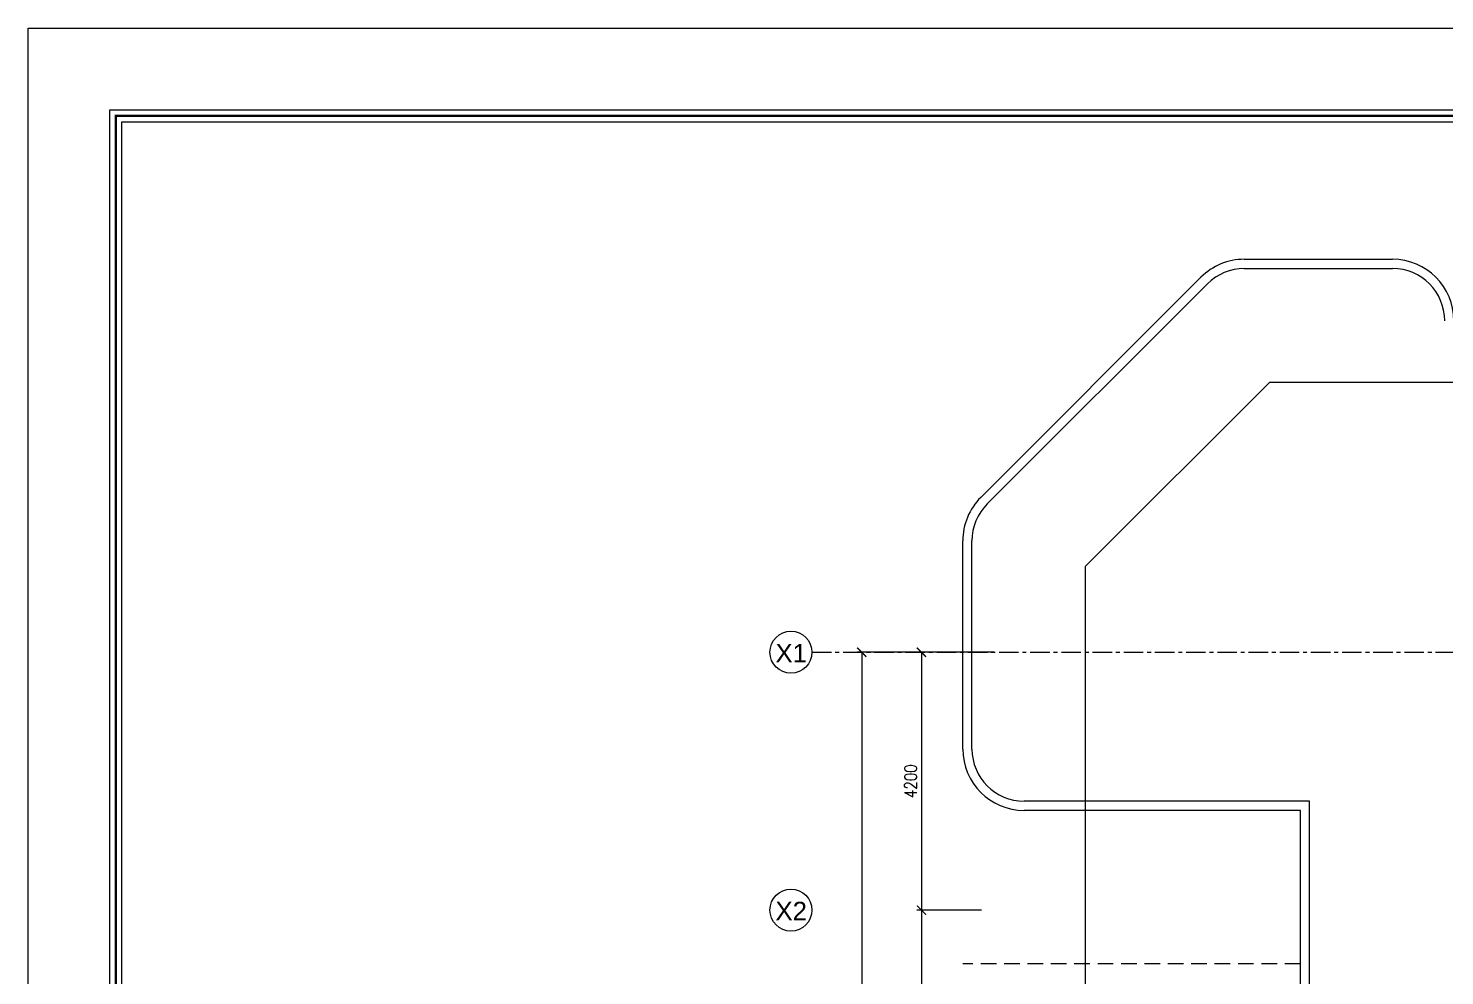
# Model space of a CAD drawing. Header units: millimetres. Extents: x -1288794 to 2153086, y -2701644 to -1428868.
# Drawn here: x 1356334 to 1379406, y -1479237 to -1463806 of the extents above; entities that cross this region are included whole.
import ezdxf
from ezdxf.enums import TextEntityAlignment as Align

# ---------------------------------------------------------------- set-up
doc = ezdxf.new("R2010")
doc.units = ezdxf.units.MM
doc.header["$LTSCALE"] = 100
doc.header["$PDMODE"] = 34
doc.linetypes.add('CENTER', pattern=[50.8, 31.75, -6.35, 6.35, -6.35])
doc.linetypes.add('DASHED', pattern=[19.05, 12.7, -6.35])
for name, color, linetype in [('A-ANNO-DIMS', 1, 'Continuous'), ('A-ANNO-SYMB', 33, 'Continuous'), ('A-ANNO-TEXT', 8, 'Continuous'), ('A-AREA', 8, 'CENTER'), ('A-GRID', 253, 'CENTER'), ('L-WALK', 8, 'Continuous'), ('LOGO LINE', 7, 'Continuous'), ('LOGO1LINE', 7, 'Continuous')]:
    doc.layers.add(name, color=color, linetype=linetype)
doc.styles.add('ROMANS', font='romans.shx', dxfattribs={"width": 0.8})
doc.styles.add('SANSSERIF', font='sas_____.pfb')
doc.dimstyles.new('100 of DIM2', dxfattribs={"dimscale": 0, "dimtxt": 200, "dimasz": 150, "dimexe": 75, "dimexo": 200, "dimgap": 75, "dimtad": 1, "dimdec": 0, "dimrnd": 5, "dimzin": 0, "dimdsep": 46, "dimtxsty": 'ROMANS', "dimblk": 'ARCHTICK', "dimcen": 100, "dimclrd": 94, "dimclre": 94, "dimclrt": 2, "dimadec": 0, "dimazin": 0, "dimtfac": 1, "dimtdec": 0, "dimtofl": 0, "dimtmove": 2, "dimatfit": 3, "dimldrblk": 'OPEN90', "dimfxl": 75, "dimtolj": 1, "dimtzin": 0, "dimarcsym": 0})

# ---------------------------------------------------------------- blocks, each defined once
blk = doc.blocks.new('_ArchTick')
at = {"color": 0, "linetype": 'ByBlock', "const_width": 0.15}
blk.add_lwpolyline([(-0.5, -0.5), (0.5, 0.5)], dxfattribs=at)
blk = doc.blocks.new('*D539')
at = {"layer": 'A-ANNO-DIMS', "color": 94, "lineweight": -2, "ltscale": 3, "transparency": 16777216}
for p, q in [((1372066, -1473969), (1369836, -1473969)), ((1369911, -1473969), (1369911, -1509169)), ((1372066, -1509169), (1369836, -1509169))]:
    blk.add_line(p, q, dxfattribs=at)
at = {"layer": 'Defpoints', "color": 0, "ltscale": 3, "transparency": 16777216}
for p in [(1372266, -1473969), (1369911, -1509169), (1372266, -1509169)]:
    blk.add_point(p, dxfattribs=at)
at = {"layer": 'A-ANNO-DIMS', "color": 94, "lineweight": -2, "ltscale": 3, "transparency": 16777216, "xscale": 150, "yscale": 150, "zscale": 150}
for p, rotation in [((1369911, -1473969), 90), ((1369911, -1509169), 270)]:
    blk.add_blockref('_ArchTick', p, dxfattribs=dict(at, rotation=rotation))
at = {"layer": 'A-ANNO-DIMS', "color": 2, "ltscale": 3, "transparency": 16777216, "insert": (1369736, -1491569), "char_height": 200, "attachment_point": 5, "rotation": 90, "style": 'ROMANS'}
blk.add_mtext('\\A1;35200', dxfattribs=at)
blk = doc.blocks.new('_Open90')
at = {"color": 0, "linetype": 'ByBlock', "lineweight": -2}
for p, q in [((0, 0), (-1, 0)), ((-0.5, 0.5), (0, 0)), ((0, 0), (-0.5, -0.5))]:
    blk.add_line(p, q, dxfattribs=at)
blk = doc.blocks.new('*D540')
at = {"layer": 'A-ANNO-DIMS', "color": 94, "lineweight": -2, "ltscale": 3, "transparency": 16777216}
for p, q in [((1371861, -1473969), (1370808, -1473969)), ((1370883, -1473969), (1370883, -1478169)), ((1371861, -1478169), (1370808, -1478169))]:
    blk.add_line(p, q, dxfattribs=at)
at = {"layer": 'Defpoints', "color": 0, "ltscale": 3, "transparency": 16777216}
for p in [(1372061, -1473969), (1370883, -1478169), (1372061, -1478169)]:
    blk.add_point(p, dxfattribs=at)
at = {"layer": 'A-ANNO-DIMS', "color": 94, "lineweight": -2, "ltscale": 3, "transparency": 16777216, "xscale": 150, "yscale": 150, "zscale": 150}
for p, rotation in [((1370883, -1473969), 90), ((1370883, -1478169), 270)]:
    blk.add_blockref('_ArchTick', p, dxfattribs=dict(at, rotation=rotation))
at = {"layer": 'A-ANNO-DIMS', "color": 2, "ltscale": 3, "transparency": 16777216, "insert": (1370708, -1476069), "char_height": 200, "attachment_point": 5, "rotation": 90, "style": 'ROMANS'}
blk.add_mtext('\\A1;4200', dxfattribs=at)
blk = doc.blocks.new('*D541')
at = {"layer": 'A-ANNO-DIMS', "color": 94, "lineweight": -2, "ltscale": 3, "transparency": 16777216}
for p, q in [((1371861, -1478169), (1370808, -1478169)), ((1370883, -1478169), (1370883, -1481779)), ((1372175, -1481779), (1370808, -1481779))]:
    blk.add_line(p, q, dxfattribs=at)
at = {"layer": 'Defpoints', "color": 0, "ltscale": 3, "transparency": 16777216}
for p in [(1372061, -1478169), (1370883, -1481779), (1372375, -1481779)]:
    blk.add_point(p, dxfattribs=at)
at = {"layer": 'A-ANNO-DIMS', "color": 94, "lineweight": -2, "ltscale": 3, "transparency": 16777216, "xscale": 150, "yscale": 150, "zscale": 150}
for p, rotation in [((1370883, -1478169), 90), ((1370883, -1481779), 270)]:
    blk.add_blockref('_ArchTick', p, dxfattribs=dict(at, rotation=rotation))
at = {"layer": 'A-ANNO-DIMS', "color": 2, "ltscale": 3, "transparency": 16777216, "insert": (1370708, -1479974), "char_height": 200, "attachment_point": 5, "rotation": 90, "style": 'ROMANS'}
blk.add_mtext('\\A1;3610', dxfattribs=at)

msp = doc.modelspace()

# ---------------------------------------------------------------- linework, layer by layer
at = {"layer": 'A-ANNO-SYMB', "ltscale": 3}
for centre in [(1368756.4, -1473968.6), (1368756.4, -1478168.6)]:
    msp.add_circle(centre, 342.2, dxfattribs=at)
at = {"layer": 'A-AREA', "ltscale": 15}
for p, q in [((1373555.8, -1472568.6), (1376555.8, -1469568.6)), ((1376555.8, -1469568.6), (1408655.8, -1469568.6)), ((1373555.8, -1512568.6), (1373555.8, -1472568.6))]:
    msp.add_line(p, q, dxfattribs=at)
at = {"layer": 'A-GRID', "ltscale": 0.1}
msp.add_line((1369098.6, -1473968.6), (1412638.2, -1473968.6), dxfattribs=at)
at = {"layer": 'L-WALK', "ltscale": 15}
for p, q in [((1376141.6, -1467568.6), (1378555.8, -1467568.6)), ((1376141.6, -1467718.6), (1378555.8, -1467718.6)), ((1371848.7, -1471447.3), (1375434.5, -1467861.5)), ((1371954.7, -1471553.4), (1375540.5, -1467967.6)), ((1371555.8, -1475544.7), (1371555.8, -1472154.4)), ((1371705.8, -1475544.7), (1371705.8, -1472154.4)), ((1377055.8, -1503743.6), (1377055.8, -1476544.7)), ((1377205.8, -1503893.6), (1377205.8, -1476394.7))]:
    msp.add_line(p, q, dxfattribs=at)
at = {"layer": 'L-WALK', "ltscale": 3}
for p, q in [((1377205.8, -1476394.7), (1372555.8, -1476394.7)), ((1377055.8, -1476544.7), (1372555.8, -1476544.7))]:
    msp.add_line(p, q, dxfattribs=at)
at = {"layer": 'L-WALK', "linetype": 'DASHED', "ltscale": 0.2}
msp.add_line((1377055.8, -1479044.7), (1371555.8, -1479044.7), dxfattribs=at)
at = {"layer": 'L-WALK', "ltscale": 15}
for centre, radius, start, end in [((1376141.6, -1468568.6), 1000, 90, 135), ((1376141.6, -1468568.6), 850, 90, 135), ((1372555.8, -1472154.4), 1000, 135, 180), ((1372555.8, -1472154.4), 850, 135, 180)]:
    msp.add_arc(centre, radius, start, end, dxfattribs=at)
at = {"layer": 'L-WALK', "ltscale": 3}
for centre, radius, start, end in [((1378555.8, -1468568.6), 1000, 0, 90), ((1378555.8, -1468568.6), 850, 0, 90), ((1372555.8, -1475544.7), 1000, 180, 270), ((1372555.8, -1475544.7), 850, 180, 270)]:
    msp.add_arc(centre, radius, start, end, dxfattribs=at)
at = {"layer": 'LOGO LINE'}
msp.add_lwpolyline([(1435092, -1519493.9), (1356333.9, -1519493.9), (1356333.9, -1463806.4), (1435092, -1463806.4)], close=True, dxfattribs=at)
at = {"layer": 'LOGO1LINE'}
for points in [[(1433766.1, -1518168), (1357659.8, -1518168), (1357659.8, -1465132.3), (1433766.1, -1465132.3)], [(1423457.4, -1517969.1), (1357858.7, -1517969.1), (1357858.7, -1465331.1), (1423457.4, -1465331.1)]]:
    msp.add_lwpolyline(points, close=True, dxfattribs=at)
at = {"layer": 'LOGO1LINE', "const_width": 39.8}
msp.add_lwpolyline([(1433666.6, -1518068.5), (1357759.3, -1518068.5), (1357759.3, -1465231.7), (1433666.6, -1465231.7)], close=True, dxfattribs=at)

# ---------------------------------------------------------------- texts
at = {"layer": 'A-ANNO-TEXT', "style": 'SANSSERIF'}
for s, p in [('X1', (1368761, -1474133.2)), ('X2', (1368761, -1478333.2))]:
    msp.add_text(s, height=300, dxfattribs=at).set_placement(p, align=Align.CENTER)

# ---------------------------------------------------------------- dimensions: what is measured, and where the dimension line sits
at = {"layer": 'A-ANNO-DIMS', "ltscale": 3}
for base, p1, p2, picture, middle in [((1369910.6, -1509168.6), (1372265.7, -1473968.6), (1372265.7, -1509168.6), '*D539', (1369735.6, -1491568.6)), ((1370883, -1478168.6), (1372060.6, -1473968.6), (1372060.6, -1478168.6), '*D540', (1370708, -1476068.6)), ((1370883, -1481778.6), (1372060.6, -1478168.6), (1372374.6, -1481778.6), '*D541', (1370708, -1479973.6))]:
    dim = msp.add_linear_dim(base=base, p1=p1, p2=p2, angle=90, dimstyle='100 of DIM2', override={"dimscale": 1}, dxfattribs=at)
    dim.commit()
    dim.dimension.update_dxf_attribs({"geometry": picture, "text_midpoint": middle})

doc.saveas('drawing.dxf')
